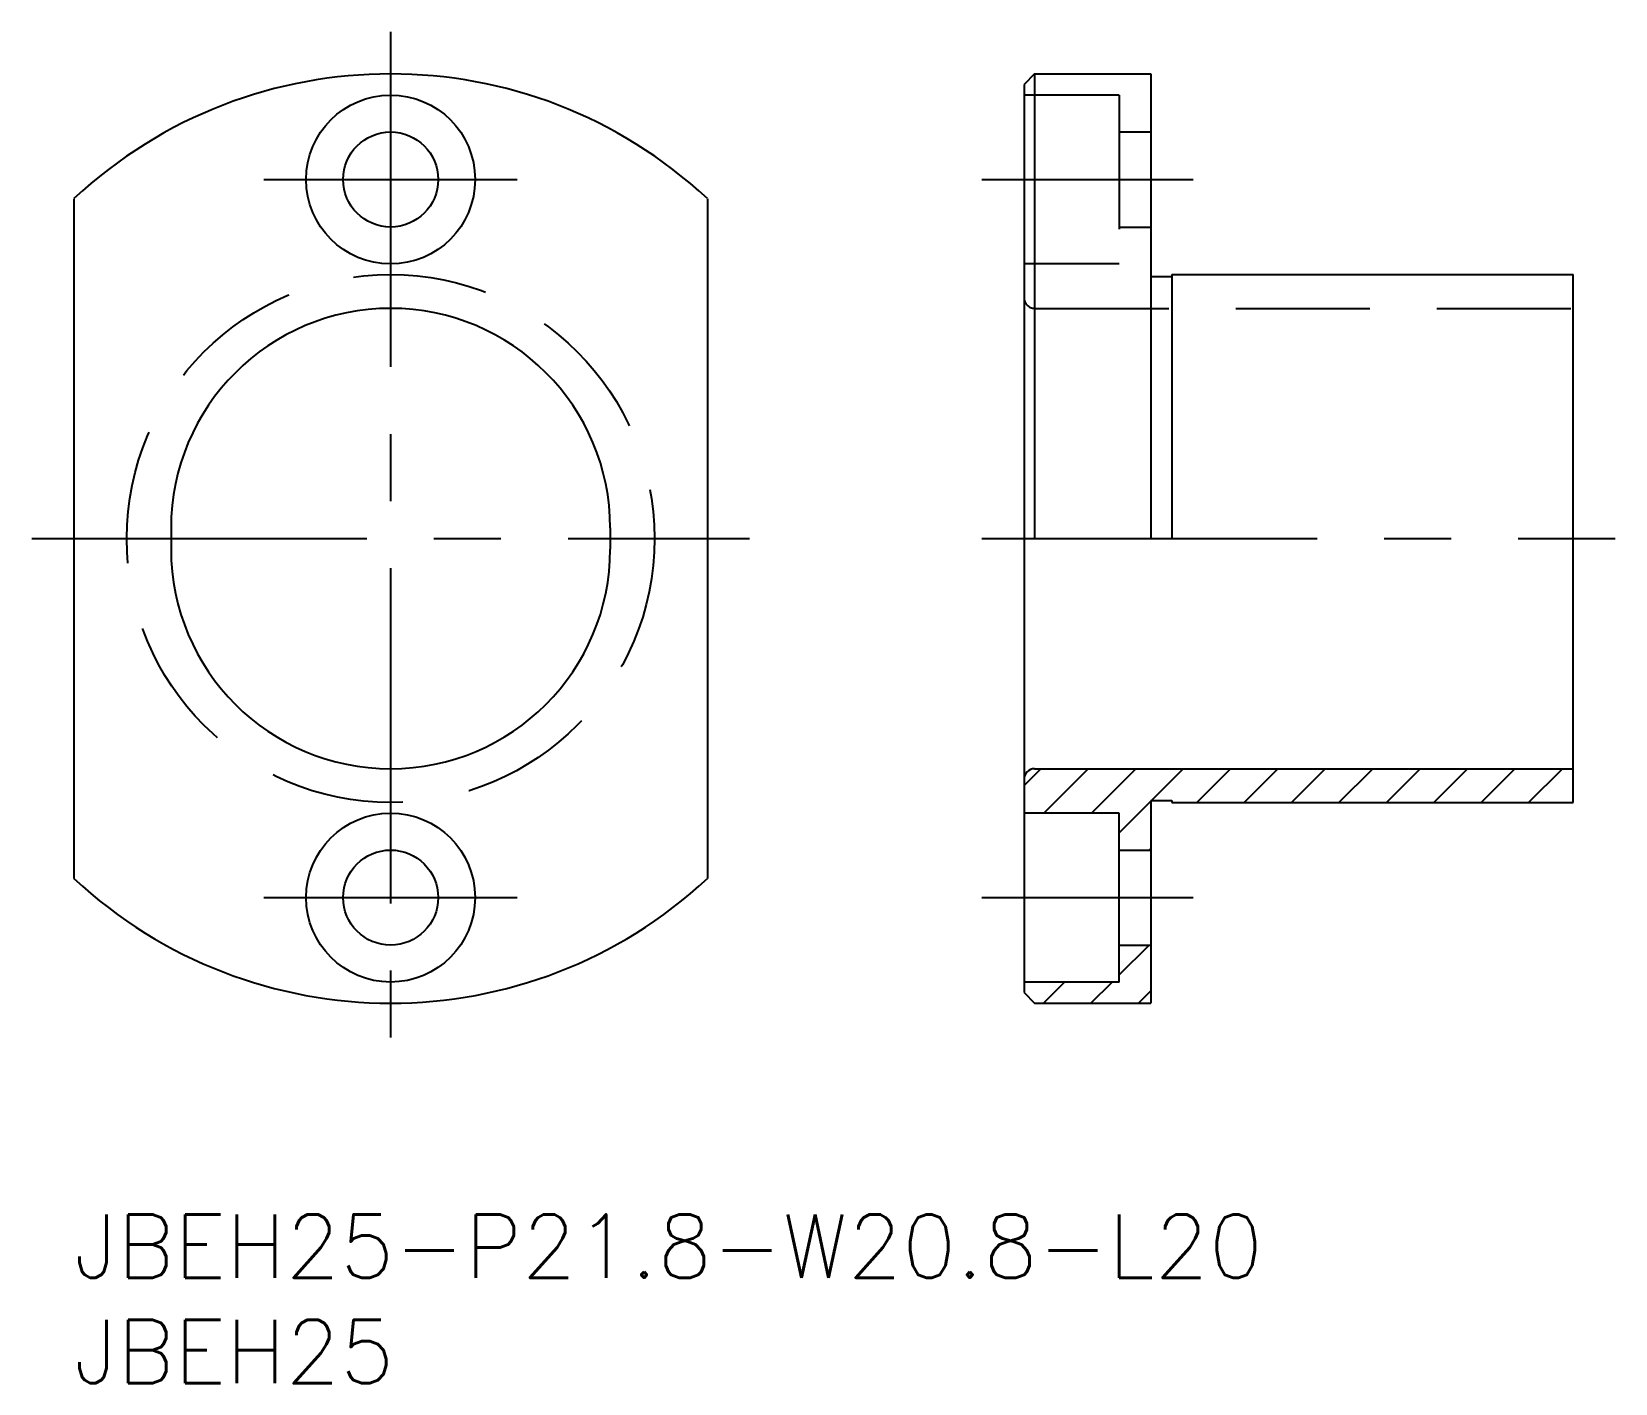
# Model space of a CAD drawing. Extents: x -2 to 73, y -8 to 56.
import ezdxf

# ---------------------------------------------------------------- set-up
doc = ezdxf.new("R2010")
doc.units = 0
doc.header["$LTSCALE"] = 0.5
doc.linetypes.add('CENTER', pattern=[50.8, 31.75, -6.35, 6.35, -6.35])
doc.linetypes.add('DASHED', pattern=[19.05, 12.7, -6.35])
doc.layers.get('0').update_dxf_attribs({"linetype": 'CONTINUOUS'})
for name, color, linetype in [('MSM_CENTER', 1, 'CENTER'), ('MSM_CONTINUOUS', 7, 'CONTINUOUS'), ('MSM_DASHED', 4, 'DASHED'), ('MSM_NARROW', 5, 'CONTINUOUS'), ('MSM_PART_NUMBER', 7, 'CONTINUOUS')]:
    doc.layers.add(name, color=color, linetype=linetype)
doc.styles.get("Standard").update_dxf_attribs({"font": 'txt.shx', "height": 3, "bigfont": 'bigfont.shx'})

# ---------------------------------------------------------------- blocks, each defined once
blk = doc.blocks.new('*U2')
at = {"layer": 'MSM_PART_NUMBER'}
blk.add_text('JBEH25-P21.8-W20.8-L20', height=3, dxfattribs=at).set_placement((0, -3))
blk = doc.blocks.new('*U3')
at = {"layer": 'MSM_PART_NUMBER'}
blk.add_text('JBEH25', height=3, dxfattribs=at).set_placement((0, -8))
blk = doc.blocks.new('*X5')
at = {"color": 0}
for p, q in [((45, 20.304), (45.796, 21.1)), ((45.941, 19), (48.041, 21.1)), ((48.186, 19), (50.286, 21.1)), ((51.031, 19.6), (52.531, 21.1)), ((53.176, 19.5), (54.776, 21.1)), ((55.421, 19.5), (57.021, 21.1)), ((57.666, 19.5), (59.266, 21.1)), ((59.911, 19.5), (61.511, 21.1)), ((62.156, 19.5), (63.756, 21.1)), ((64.401, 19.5), (66.001, 21.1)), ((66.646, 19.5), (68.246, 21.1)), ((68.891, 19.5), (70.491, 21.1)), ((49.5, 18.069), (51, 19.569)), ((50.926, 17.25), (51, 17.324)), ((49.5, 11.334), (50.916, 12.75)), ((45.921, 10), (46.921, 11)), ((48.166, 10), (49.166, 11)), ((50.411, 10), (51, 10.589))]:
    blk.add_line(p, q, dxfattribs=at)

msp = doc.modelspace()

# ---------------------------------------------------------------- linework, layer by layer
at = {"layer": 'MSM_CENTER'}
for p, q in [((15, 56), (15, 8)), ((9, 49), (21, 49)), ((43, 49), (53, 49)), ((-2, 32), (32, 32)), ((43, 32), (73, 32)), ((9, 15), (21, 15)), ((43, 15), (53, 15))]:
    msp.add_line(p, q, dxfattribs=at)
at = {"layer": 'MSM_CONTINUOUS'}
for p, q in [((45.5, 54), (45, 53.5)), ((45.5, 54), (51, 54)), ((45.5, 54), (45.5, 32)), ((51, 54), (51, 32)), ((45, 53.5), (45, 10.5)), ((0, 48.093), (0, 15.907)), ((30, 48.093), (30, 15.907)), ((51, 44.4), (52, 44.4)), ((52, 44.5), (71, 44.5)), ((52, 44.5), (52, 32)), ((71, 19.5), (71, 44.5)), ((4.6, 32.5), (4.6, 31.5)), ((25.4, 32.5), (25.4, 31.5)), ((45.5, 21.1), (71, 21.1)), ((51, 19.6), (51, 10)), ((51, 19.6), (52, 19.6)), ((52, 19.6), (52, 19.5)), ((52, 19.5), (71, 19.5)), ((49.5, 19), (45, 19)), ((49.5, 11), (49.5, 19)), ((49.5, 17.25), (51, 17.25)), ((49.5, 12.75), (51, 12.75)), ((49.5, 11), (45, 11)), ((45, 10.5), (45.5, 10)), ((45.5, 10), (51, 10))]:
    msp.add_line(p, q, dxfattribs=at)
for centre, radius in [((15, 49), 4), ((15, 49), 2.25), ((15, 15), 4), ((15, 15), 2.25)]:
    msp.add_circle(centre, radius, dxfattribs=at)
for centre, radius, start, end in [((15, 32), 22, 47.01411, 132.98589), ((15, 32.5), 10.4, 0, 180), ((15, 31.5), 10.4, 180, 0), ((45.5, 20.6), 0.5, 90, 180), ((15, 32), 22, 227.01411, 312.98589)]:
    msp.add_arc(centre, radius, start, end, dxfattribs=at)
at = {"layer": 'MSM_DASHED'}
for p, q in [((49.5, 53), (45, 53)), ((49.5, 53), (49.5, 45)), ((49.5, 51.25), (51, 51.25)), ((49.5, 46.75), (51, 46.75)), ((49.5, 45), (45, 45)), ((45.5, 42.9), (71, 42.9))]:
    msp.add_line(p, q, dxfattribs=at)
msp.add_circle((15, 32), 12.5, dxfattribs=at)
msp.add_arc((45.5, 43.4), 0.5, 180, 270, dxfattribs=at)

# ---------------------------------------------------------------- block references
at = {"layer": 'MSM_CONTINUOUS'}
for name in ['*U2', '*U3']:
    msp.add_blockref(name, (0, 0), dxfattribs=at)
at = {"layer": 'MSM_NARROW', "linetype": 'CONTINUOUS'}
msp.add_blockref('*X5', (0, 0), dxfattribs=at)

doc.saveas('drawing.dxf')
